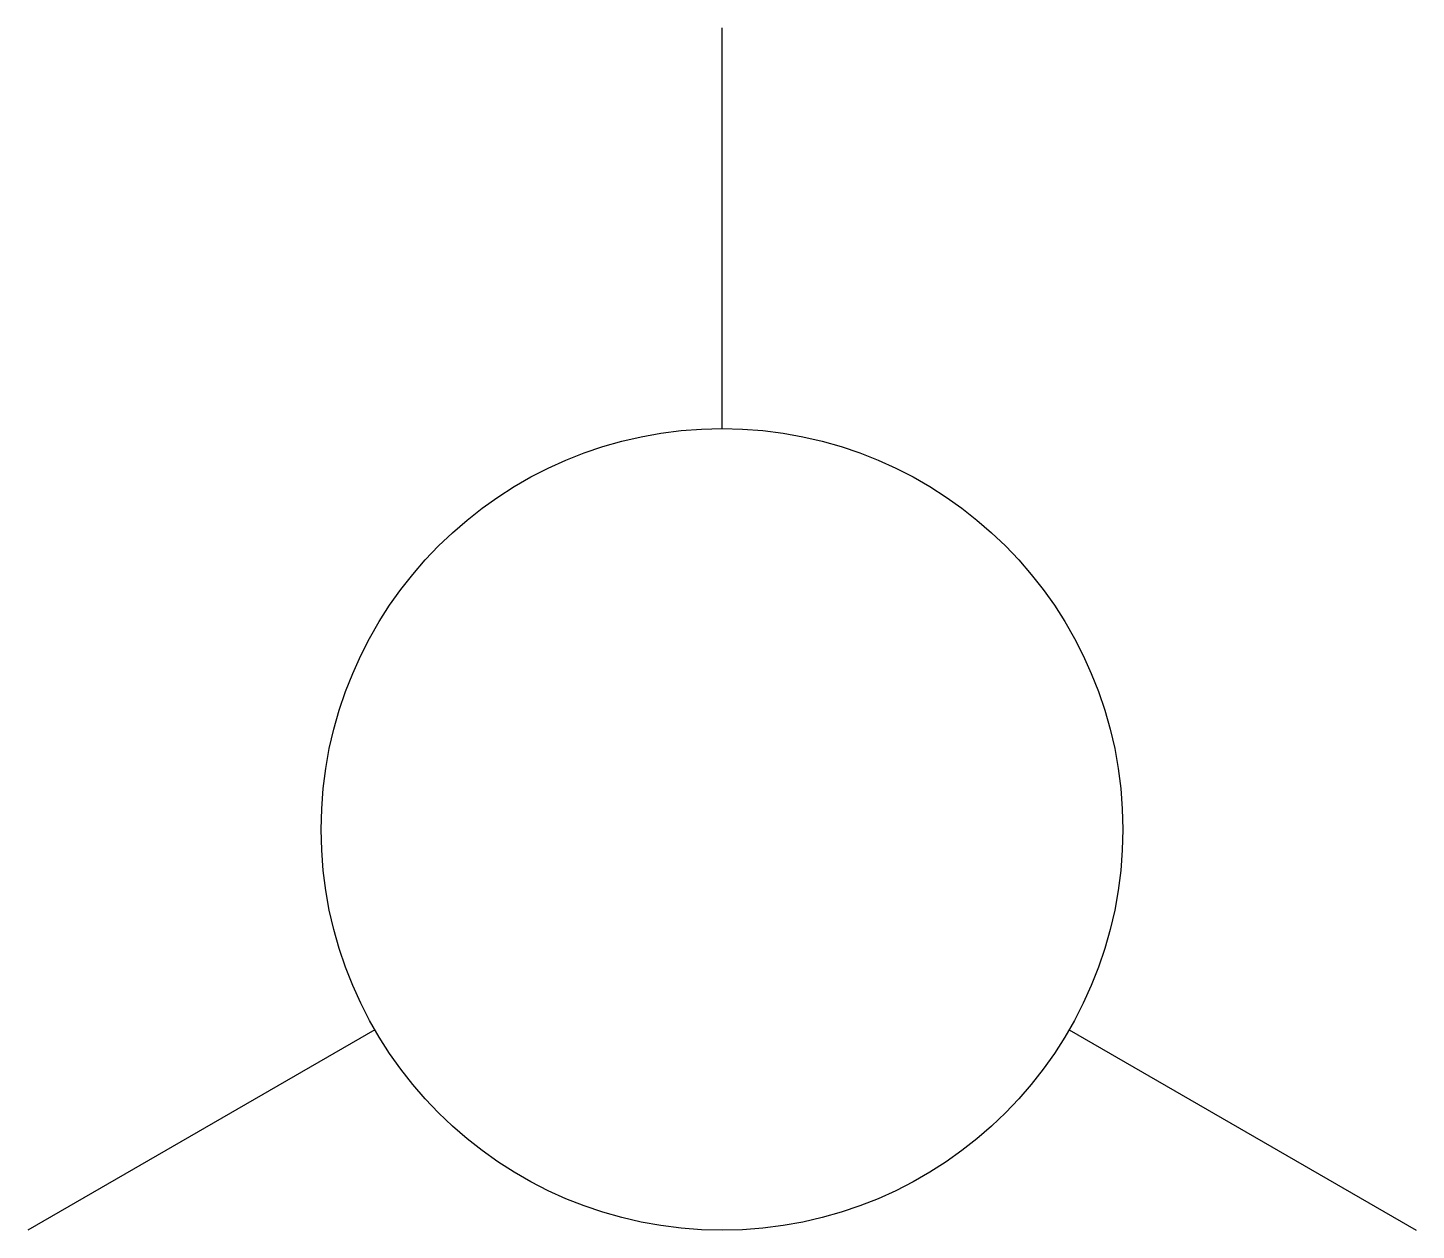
# Model space of a CAD drawing. Extents: x -1.73 to 1.73, y -1 to 2.
import ezdxf

# ---------------------------------------------------------------- set-up
doc = ezdxf.new("R2010")
doc.units = 0
doc.layers.get('0').update_dxf_attribs({"linetype": 'CONTINUOUS'})

msp = doc.modelspace()

# ---------------------------------------------------------------- linework, layer by layer
at = {"color": 0}
for p, q in [((0, 1), (0, 2)), ((-0.866, -0.5), (-1.7321, -1)), ((0.866, -0.5), (1.7321, -1))]:
    msp.add_line(p, q, dxfattribs=at)
msp.add_circle((0, 0), 1, dxfattribs=at)

doc.saveas('drawing.dxf')
